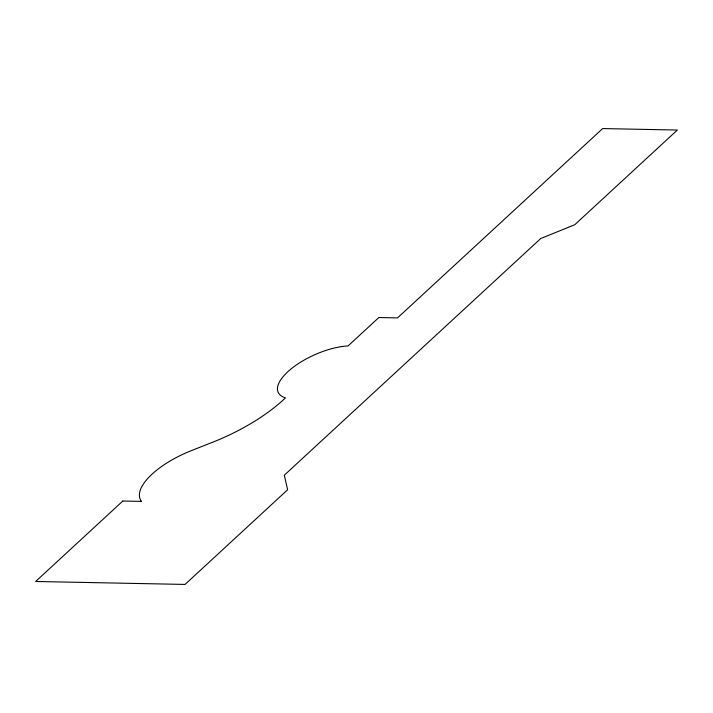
<?xml version="1.0" encoding="UTF-8"?>
<svg xmlns="http://www.w3.org/2000/svg" width="713" height="713" viewBox="0 0 713 713"><rect width="100%" height="100%" fill="white"/><g stroke="black" fill="none" stroke-linecap="round" stroke-linejoin="round"><path stroke-width="1.07" d="M122.823 501.025L35.65 581.487L185.059 584.428L287.624 489.76L284.327 475.197L540.73 238.534L574.794 224.702L677.35 130.042L602.645 128.572L397.524 317.9L378.844 317.535L348.078 345.93A48.832 19.474 -23.9 0 0 290.53 369.387A48.832 19.474 -23.9 0 0 285.45 397.872A109.41 43.627 -23.9 0 1 209.863 443.317L190.772 450.883A59.856 23.868 -23.9 0 0 141.504 501.391L122.823 501.025"/></g></svg>
